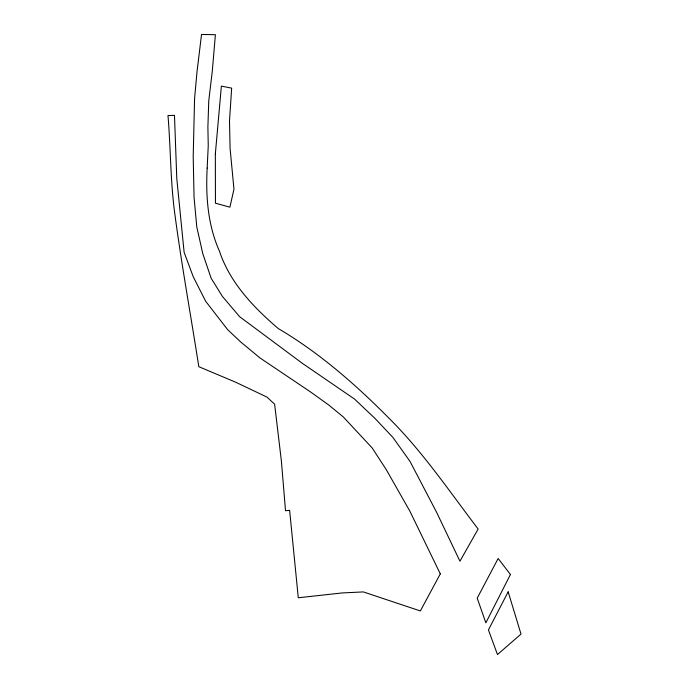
<?xml version="1.0" encoding="UTF-8"?>
<svg xmlns="http://www.w3.org/2000/svg" width="689" height="689" viewBox="0 0 689 689"><rect width="100%" height="100%" fill="white"/><g stroke="black" fill="none" stroke-linecap="round" stroke-linejoin="round"><path stroke-width="1.03" d="M215.338 153.974L215.442 203.186L229.902 207.174L233.959 189.165L230.092 148.531L229.489 120.937L231.668 88.14L221.376 86.116L215.338 153.974M207.174 168.056C205.667 196.21 207.777 225.045 219.429 251.089C229.876 282.662 253.474 307.303 278.218 328.524C321.47 353.991 359.245 387.743 394.211 423.52C425.578 455.885 450.873 493.298 478.149 529.014L459.942 561.191L436.464 512.013L409.955 461.311L392.971 437.498L375.221 418.654L354.482 399.017L302.514 363.447L239.6 316.656L222.409 296.416L211.144 278.235L202.799 253.69L196.77 226.914L194.048 197.243L193.204 156.489L194.574 98.682L197.037 71.51L201.532 34.45L215.399 34.7L212.29 71.217L208.758 100.852L207.889 126.948L208.242 145.672L207.174 168.056M510.437 574.48L485.848 622.839L477.21 598.155L498.156 558.486L510.437 574.48M508.172 591.834L488.432 629.901L497.475 654.55L521.013 634.087L508.172 591.834M440.297 573.877L420.359 610.954L363.344 591.92L342.192 592.936L298.277 597.768L289.63 510.316L285.513 510.747L281.405 461.208L274.627 404.176L266.841 397.019L235.509 382.137L198.802 366.694C190.664 314.33 181.086 262.199 174.265 209.637C170.39 178.382 170.622 146.886 167.987 115.537L174.481 115.364L176.78 178.434L184.127 252.329L193.213 276.685L205.667 301.274L227.689 329.712L240.642 341.908L259.899 357.875L310.506 391.912L328.842 405.072L343.372 417.017L372.155 447.936L386.124 469.39L409.895 511.204L440.297 573.877"/></g></svg>
